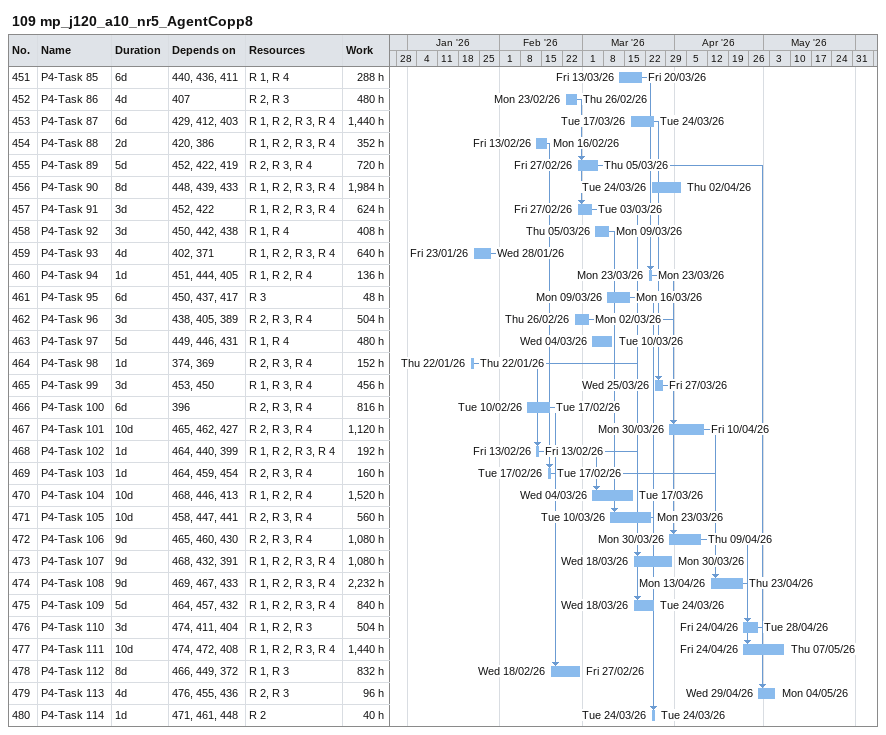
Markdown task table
109 mp_j120_a10_nr5_AgentCopp8

| ID | Task | Duration | Start | Finish | Predecessors | Resources | Work (h) |
|---|---|---|---|---|---|---|---|
| 451 | P4-Task 85 | 6d | 2026-03-13 | 2026-03-20 | 440, 436, 411 | R 1, R 4 | 288 |
| 452 | P4-Task 86 | 4d | 2026-02-23 | 2026-02-26 | 407 | R 2, R 3 | 480 |
| 453 | P4-Task 87 | 6d | 2026-03-17 | 2026-03-24 | 429, 412, 403 | R 1, R 2, R 3, R 4 | 1440 |
| 454 | P4-Task 88 | 2d | 2026-02-13 | 2026-02-16 | 420, 386 | R 1, R 2, R 3, R 4 | 352 |
| 455 | P4-Task 89 | 5d | 2026-02-27 | 2026-03-05 | 452, 422, 419 | R 2, R 3, R 4 | 720 |
| 456 | P4-Task 90 | 8d | 2026-03-24 | 2026-04-02 | 448, 439, 433 | R 1, R 2, R 3, R 4 | 1984 |
| 457 | P4-Task 91 | 3d | 2026-02-27 | 2026-03-03 | 452, 422 | R 1, R 2, R 3, R 4 | 624 |
| 458 | P4-Task 92 | 3d | 2026-03-05 | 2026-03-09 | 450, 442, 438 | R 1, R 4 | 408 |
| 459 | P4-Task 93 | 4d | 2026-01-23 | 2026-01-28 | 402, 371 | R 1, R 2, R 3, R 4 | 640 |
| 460 | P4-Task 94 | 1d | 2026-03-23 | 2026-03-23 | 451, 444, 405 | R 1, R 2, R 4 | 136 |
| 461 | P4-Task 95 | 6d | 2026-03-09 | 2026-03-16 | 450, 437, 417 | R 3 | 48 |
| 462 | P4-Task 96 | 3d | 2026-02-26 | 2026-03-02 | 438, 405, 389 | R 2, R 3, R 4 | 504 |
| 463 | P4-Task 97 | 5d | 2026-03-04 | 2026-03-10 | 449, 446, 431 | R 1, R 4 | 480 |
| 464 | P4-Task 98 | 1d | 2026-01-22 | 2026-01-22 | 374, 369 | R 2, R 3, R 4 | 152 |
| 465 | P4-Task 99 | 3d | 2026-03-25 | 2026-03-27 | 453, 450 | R 1, R 3, R 4 | 456 |
| 466 | P4-Task 100 | 6d | 2026-02-10 | 2026-02-17 | 396 | R 2, R 3, R 4 | 816 |
| 467 | P4-Task 101 | 10d | 2026-03-30 | 2026-04-10 | 465, 462, 427 | R 2, R 3, R 4 | 1120 |
| 468 | P4-Task 102 | 1d | 2026-02-13 | 2026-02-13 | 464, 440, 399 | R 1, R 2, R 3, R 4 | 192 |
| 469 | P4-Task 103 | 1d | 2026-02-17 | 2026-02-17 | 464, 459, 454 | R 2, R 3, R 4 | 160 |
| 470 | P4-Task 104 | 10d | 2026-03-04 | 2026-03-17 | 468, 446, 413 | R 1, R 2, R 4 | 1520 |
| 471 | P4-Task 105 | 10d | 2026-03-10 | 2026-03-23 | 458, 447, 441 | R 2, R 3, R 4 | 560 |
| 472 | P4-Task 106 | 9d | 2026-03-30 | 2026-04-09 | 465, 460, 430 | R 2, R 3, R 4 | 1080 |
| 473 | P4-Task 107 | 9d | 2026-03-18 | 2026-03-30 | 468, 432, 391 | R 1, R 2, R 3, R 4 | 1080 |
| 474 | P4-Task 108 | 9d | 2026-04-13 | 2026-04-23 | 469, 467, 433 | R 1, R 2, R 3, R 4 | 2232 |
| 475 | P4-Task 109 | 5d | 2026-03-18 | 2026-03-24 | 464, 457, 432 | R 1, R 2, R 3, R 4 | 840 |
| 476 | P4-Task 110 | 3d | 2026-04-24 | 2026-04-28 | 474, 411, 404 | R 1, R 2, R 3 | 504 |
| 477 | P4-Task 111 | 10d | 2026-04-24 | 2026-05-07 | 474, 472, 408 | R 1, R 2, R 3, R 4 | 1440 |
| 478 | P4-Task 112 | 8d | 2026-02-18 | 2026-02-27 | 466, 449, 372 | R 1, R 3 | 832 |
| 479 | P4-Task 113 | 4d | 2026-04-29 | 2026-05-04 | 476, 455, 436 | R 2, R 3 | 96 |
| 480 | P4-Task 114 | 1d | 2026-03-24 | 2026-03-24 | 471, 461, 448 | R 2 | 40 |
